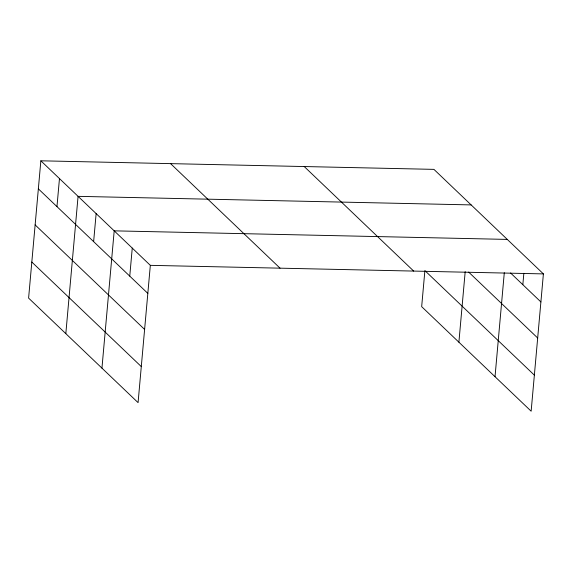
<?xml version="1.0" encoding="UTF-8"?>
<svg xmlns="http://www.w3.org/2000/svg" width="572" height="572" viewBox="0 0 572 572"><rect width="100%" height="100%" fill="white"/><g stroke="black" fill="none" stroke-linecap="round" stroke-linejoin="round"><path stroke-width="0.86" d="M40.855 160.803L28.6 298.098L138.074 402.631L150.329 265.344L40.855 160.803L433.926 169.369L543.4 273.902L531.145 411.197L421.671 306.656L424.889 270.606L534.362 375.146M56.964 206.614L59.467 178.571M65.823 333.64L78.071 196.346L471.149 204.912M93.636 241.634L96.139 213.592M101.945 368.139L114.2 230.845L507.271 239.411M129.758 276.133L132.261 248.091M458.894 342.199L465.193 271.657M495.023 376.698L504.297 272.722M522.837 284.699L523.852 273.309M150.329 265.344L543.4 273.902M510.574 272.994L540.897 301.945M468.654 272.086L537.68 338.002M304.211 166.538L413.685 271.078M170.57 163.628L280.044 268.168M38.353 188.846L147.826 293.386M35.135 224.896L144.609 329.436M31.817 262.04L141.291 366.581"/></g></svg>
